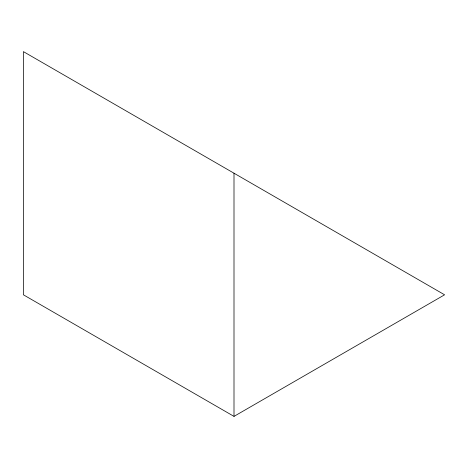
<?xml version="1.0" encoding="UTF-8"?>
<svg xmlns="http://www.w3.org/2000/svg" width="468" height="468" viewBox="0 0 468 468"><rect width="100%" height="100%" fill="white"/><g stroke="black" fill="none" stroke-linecap="round" stroke-linejoin="round"><path stroke-width="0.7" d="M234 416.385L444.6 294.799L23.4 51.615L23.4 294.799L234 416.385L234 173.201"/></g></svg>
